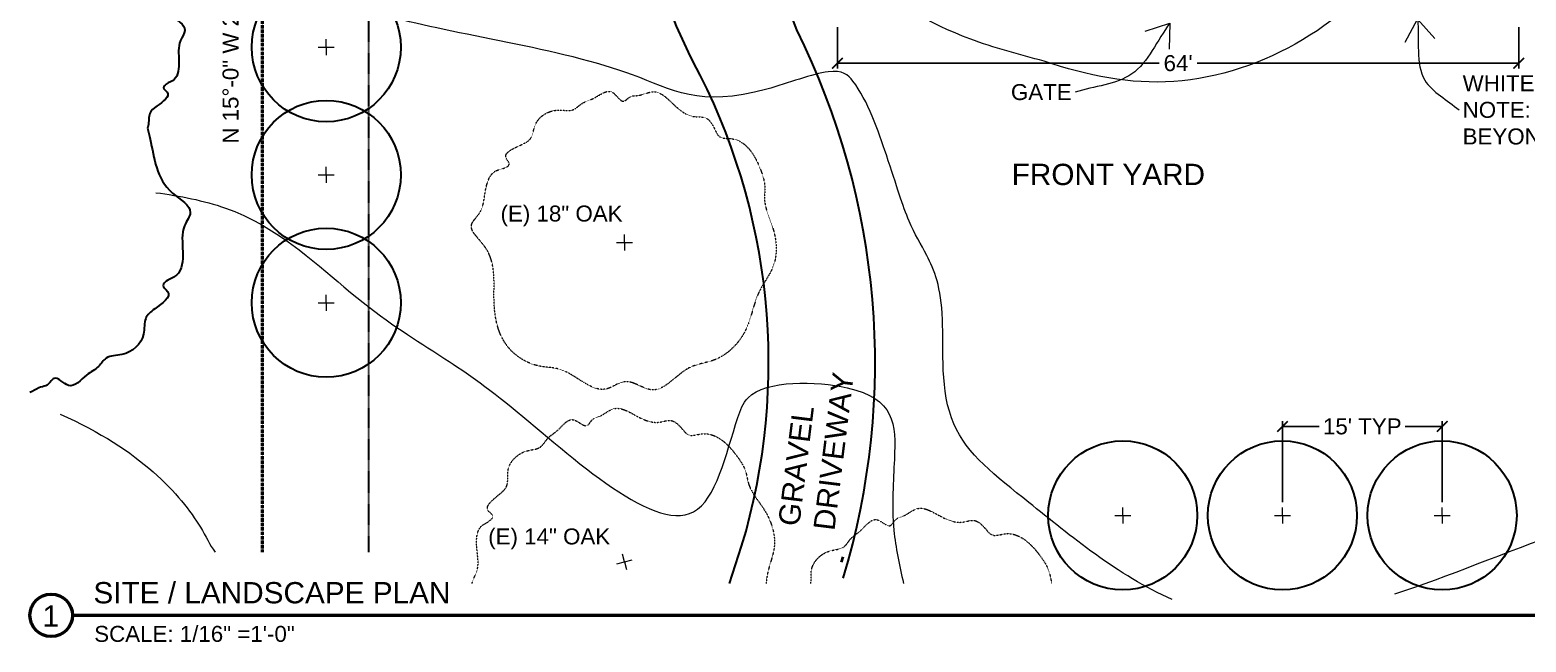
# Model space of a CAD drawing. Header units: inches. Extents: x -54 to 15382, y 469 to 41738.
# Drawn here: x 6720 to 8406, y 10412 to 11102 of the extents above; entities that cross this region are included whole.
import ezdxf

# ---------------------------------------------------------------- set-up
doc = ezdxf.new("R2010")
doc.units = ezdxf.units.IN
doc.header["$MEASUREMENT"] = 0
for name, pattern in [('DASHED2', [0.375, 0.25, -0.125]), ('HIDDEN2', [0.1875, 0.125, -0.0625]), ('PHANTOM2', [1.25, 0.625, -0.125, 0.125, -0.125, 0.125, -0.125])]:
    doc.linetypes.add(name, pattern=pattern)
doc.layers.get('0').update_dxf_attribs({"lineweight": 9})
for name, color, linetype, lineweight in [('1', 7, 'Continuous', 9), ('3', 7, 'Continuous', 30), ('4', 7, 'Continuous', 40), ('5', 7, 'Continuous', 50), ('A-DIMSx', 7, 'Continuous', 9), ('A-TEXT', 7, 'Continuous', 18), ('A-TEXTx', 7, 'Continuous', 18), ('L-PLNT', 7, 'Continuous', 18), ('TB-11x17', 7, 'Continuous', 50)]:
    doc.layers.add(name, color=color, linetype=linetype, lineweight=lineweight)
doc.styles.get("Standard").update_dxf_attribs({"font": 'arial.ttf'})
doc.dimstyles.get("Standard").update_dxf_attribs({"dimtxt": 3, "dimasz": 2, "dimexe": 0.03125, "dimexo": 0.0625, "dimgap": 0.03125, "dimtad": 0, "dimtoh": 1, "dimdec": 4, "dimlfac": 0.99985, "dimzin": 0, "dimdsep": 46, "dimlunit": 4, "dimtxsty": 'Standard', "dimblk": 'ARCHTICK', "dimblk1": 'ARCHTICK', "dimblk2": 'ARCHTICK', "dimcen": 0.09, "dimclrt": 256, "dimadec": 0, "dimazin": 0, "dimtfac": 1, "dimtdec": 4, "dimtofl": 0, "dimtmove": 0, "dimatfit": 3, "dimfxl": 1, "dimtolj": 1, "dimtzin": 0, "dimarcsym": 0})

# ---------------------------------------------------------------- blocks, each defined once
blk = doc.blocks.new('_ArchTick')
at = {"color": 0, "linetype": 'ByBlock', "lineweight": 0, "const_width": 0.15}
blk.add_lwpolyline([(-0.5, -0.5), (0.5, 0.5)], dxfattribs=at)
blk = doc.blocks.new('*D356')
at = {"layer": 'A-DIMSx', "color": 0, "lineweight": -2, "ltscale": 0.1}
for p, q in [((8131.7, 10570.1), (8131.7, 10661.4)), ((8311.7, 10570.1), (8311.7, 10661.4)), ((8131.7, 10655.4), (8173.2, 10655.4)), ((8311.7, 10655.4), (8270.1, 10655.4))]:
    blk.add_line(p, q, dxfattribs=at)
at = {"layer": 'A-DIMSx', "color": 0, "lineweight": -2, "xscale": 12, "yscale": 12, "zscale": 12, "rotation": 180}
blk.add_blockref('_ArchTick', (8131.7, 10655.4), dxfattribs=at)
at = {"layer": 'A-DIMSx', "color": 0, "lineweight": -2, "xscale": 12, "yscale": 12, "zscale": 12}
blk.add_blockref('_ArchTick', (8311.7, 10655.4), dxfattribs=at)
at = {"layer": 'A-DIMSx', "ltscale": 0.25, "insert": (8221.7, 10655.4), "char_height": 18, "attachment_point": 5}
blk.add_mtext("\\A1;15' TYP", dxfattribs=at)
blk = doc.blocks.new('*D536')
at = {"layer": 'A-DIMSx', "color": 0, "lineweight": -2, "ltscale": 0.1}
for p, q in [((7630.1, 11105.5), (7630.1, 11058.9)), ((8398.1, 11105.5), (8398.1, 11058.9)), ((7630.1, 11064.9), (7992.8, 11064.9)), ((8398.1, 11064.9), (8035.4, 11064.9))]:
    blk.add_line(p, q, dxfattribs=at)
at = {"layer": 'A-DIMSx', "color": 0, "lineweight": -2, "xscale": 12, "yscale": 12, "zscale": 12, "rotation": 180}
blk.add_blockref('_ArchTick', (7630.1, 11064.9), dxfattribs=at)
at = {"layer": 'A-DIMSx', "color": 0, "lineweight": -2, "xscale": 12, "yscale": 12, "zscale": 12}
blk.add_blockref('_ArchTick', (8398.1, 11064.9), dxfattribs=at)
at = {"layer": 'A-DIMSx', "ltscale": 0.25, "insert": (8014.1, 11064.9), "char_height": 18, "attachment_point": 5}
blk.add_mtext("\\A1;64'", dxfattribs=at)

msp = doc.modelspace()

# ---------------------------------------------------------------- linework, layer by layer
at = {"layer": '1', "ltscale": 0.1}
for points, knots in [([(8268.1061487, 11834.8257621), (8316.0251554, 11807.3556856), (8261.2802534, 11621.9587091), (8304.0602416, 11371.2612519), (8280.1081556, 11155.0319642), (8059.5742274, 11020.5661668), (7911.7283605, 11050.8990087), (7863.2102472, 11067.1720624)], [1130.5944249405, 1130.5944249405, 1130.5944249405, 1130.5944249405, 1411.3726440523, 1665.7092729773, 1869.4430925384, 2180.0826256216, 2331.3916037694, 2331.3916037694, 2331.3916037694, 2331.3916037694]), ([(8510.0882437, 11767.144225), (8577.5879677, 11495.3524799), (8673.5707002, 11328.5083212), (8786.239765, 11272.8057796), (8848.0868297, 10999.5290023), (8830.2531285, 10645.2735197), (8524.6390097, 10573.0672536), (8317.837127, 10485.9807662), (8258.0954937, 10466.1978865)], [0, 0, 0, 0, 178.4559228614, 577.4070931827, 680.104435429, 773.5667602222, 1079.7849429558, 1216.8335995544, 1216.8335995544, 1216.8335995544, 1216.8335995544]), ([(7863.2102472, 11067.1720624), (7834.9201496, 11074.6242483), (7759.8642036, 11094.3955078), (7637.6060181, 11165.3880567), (7548.1268701, 11292.9343054), (7551.2276196, 11388.2481436), (7552.276866, 11420.5008975)], [0, 0, 0, 0, 87.5177455871, 232.1917472022, 419.0820106604, 514.667516749, 514.667516749, 514.667516749, 514.667516749]), ([(8007.3630966, 10460.318525), (7946.0067882, 10487.2549387), (7847.5818768, 10570.2371497), (7741.6148092, 10649.8553976), (7754.359392, 10795.2281354), (7733.1251281, 10846.9808416), (7709.22409, 10884.6526212), (7692.3125237, 10942.2809496), (7660.2557633, 11034.6932967), (7629.7594108, 11063.3838559), (7484.2571813, 11007.9100979), (7386.0716796, 11073.4554676), (7099.4106929, 11109.4172444), (7044.3954936, 11160.6060218), (7021.3912557, 11209.8112011), (6953.9429435, 11274.3176144), (6855.2239038, 11248.7446938), (6746.6871395, 11233.6305573)], [1431.8440926005, 1431.8440926005, 1431.8440926005, 1431.8440926005, 1611.4409095944, 1758.5991933873, 1915.3805259183, 2087.4741437633, 2223.0037141139, 2377.6093508398, 2494.1233598463, 2533.0005215449, 2573.3106299006, 2701.7030756243, 2936.7314551156, 3118.6707792735, 3222.7621166876, 3315.3121675507, 3329.555416669, 3329.555416669, 3329.555416669, 3329.555416669]), ([(6862.0032097, 10918.9718508), (6888.8331439, 10915.2512222), (6978.0759554, 10899.0321317), (7089.1985869, 10795.019833), (7166.8595857, 10745.0871098), (7272.6627671, 10677.4794065), (7474.8723407, 10481.4608611), (7505.8614961, 10632.8835051), (7533.2743208, 10708.6625736), (7693.6638086, 10704.8187078), (7697.0894852, 10643.3340153), (7689.5874777, 10548.8211169), (7699.7401598, 10498.936773), (7704.651368, 10478.5008975)], [663.208720299, 663.208720299, 663.208720299, 663.208720299, 714.1227987029, 830.745922827, 967.0850240029, 1075.3140430652, 1290.5531867219, 1408.3474510931, 1431.0356489457, 1508.8252563968, 1628.4025584283, 1696.1301964831, 1741.4376083133, 1741.4376083133, 1741.4376083133, 1741.4376083133]), ([(6754.1277284, 10669.178595), (6844.7613832, 10629.4014096), (6902.9638489, 10563.5131605), (6922.7278078, 10522.3026459), (6928.6456434, 10513.6491419)], [448.2312351378, 448.2312351378, 448.2312351378, 448.2312351378, 569.6227502066, 604.1873577215, 604.1873577215, 604.1873577215, 604.1873577215])]:
    msp.add_open_spline(points, degree=3, knots=knots, dxfattribs=at)
at = {"layer": '3', "ltscale": 0.25}
msp.add_line((7508.3695311, 10478.5008975), (7522.1817593, 10520.410989), dxfattribs=at)
at = {"layer": '3', "linetype": 'DASHED2', "ltscale": 0.5}
msp.add_lwpolyline([(7102.0032097, 10513.6491419), (7102.0032097, 12146.5008975)], dxfattribs=at)
at = {"layer": '3', "ltscale": 0.25}
for centre in [(7054.0032097, 11082.9357548), (7054.0032097, 10938.9357548), (7054.0032097, 10794.9357548), (7951.6612344, 10555.1024065), (8131.6612344, 10555.1024065), (8311.6612344, 10555.1024065)]:
    msp.add_circle(centre, 84, dxfattribs=at)
for radius, start, end in [(840, 343.1829684127, 26.5182115073), (720, 343.2970338076, 28.1829684127)]:
    msp.add_arc((6832.5602751, 10727.3462652), radius, start, end, dxfattribs=at)
for points, knots in [([(7584.1859684, 11102.3913519), (7564.9207132, 11155.1148674), (7533.9034733, 11240.0002171), (7514.2027728, 11332.6924769), (7510.0534657, 11377.2203338)], [0, 0, 0, 0, 169.7563721545, 273.3093363629, 273.3093363629, 273.3093363629, 273.3093363629]), ([(7467.1998703, 11067.3941797), (7467.1922018, 11067.519472), (7454.0087347, 11093.4159107), (7442.8977851, 11119.5974326), (7433.6164738, 11145.9261782)], [0, 0, 0, 0, 0.376580335, 84.7911850412, 84.7911850412, 84.7911850412, 84.7911850412])]:
    msp.add_open_spline(points, degree=3, knots=knots, dxfattribs=at)
at = {"layer": '3', "ltscale": 0.1}
for points, knots in [([(6778.5575125, 11223.0073326), (6779.8382034, 11222.7443786), (6788.1384557, 11221.4178866), (6808.5792094, 11226.0847174), (6837.7477467, 11214.5582053), (6853.2770019, 11189.7129112), (6862.1982301, 11157.8630804), (6864.7690388, 11124.2257724), (6900.0395602, 11105.8705645), (6885.7751856, 11086.9721128), (6889.0263373, 11068.9303877), (6886.9859017, 11046.4418843), (6875.1684655, 11043.1166323), (6868.5658737, 11036.8116611), (6881.3643825, 11029.0983513), (6864.1486796, 11017.8450676), (6852.9184406, 11008.6904028), (6854.4758492, 10998.018541), (6852.846895, 10992.4746718), (6852.5272914, 10991.6109562)], [517.3468288921, 517.3468288921, 517.3468288921, 517.3468288921, 521.0958514076, 541.7456543028, 579.9029731787, 604.8506102506, 627.2996958093, 679.0985903476, 702.467509608, 715.0399427907, 738.2083914182, 759.6056364408, 770.2485728412, 774.8733301048, 781.5238052184, 800.6695682523, 812.4325628995, 826.5432080288, 829.2265009952, 829.2265009952, 829.2265009952, 829.2265009952]), ([(6852.5272914, 10991.6109562), (6853.6818308, 10987.5974651), (6859.8883854, 10962.102288), (6862.7369435, 10924.8308148), (6907.6144396, 10901.4760205), (6889.4647387, 10877.4300139), (6893.6014382, 10854.4740888), (6891.0052292, 10825.8601732), (6875.9689632, 10821.6291901), (6867.5679592, 10813.6068726), (6883.8525223, 10803.7926136), (6861.9476111, 10789.4741636), (6847.6584828, 10777.8259538), (6851.2859196, 10752.969597), (6829.648866, 10734.2865584), (6806.1608912, 10735.8406436), (6797.1371121, 10720.827143), (6781.8005331, 10713.9937909), (6765.8444196, 10692.9510859), (6747.4302878, 10716.9387442), (6741.7882714, 10702.4147132), (6737.6540742, 10701.1199706), (6737.5402447, 10701.0843217)], [785.6420099054, 785.6420099054, 785.6420099054, 785.6420099054, 798.1634097844, 864.0712725873, 893.8054114758, 909.802320458, 939.2813845791, 966.5068051577, 980.0486615689, 985.9331089099, 994.3950385565, 1018.7557191182, 1033.7227149252, 1051.6768135895, 1085.2690720541, 1103.2940797582, 1116.0721253617, 1132.6917567519, 1156.152593626, 1174.2659504202, 1186.8981879482, 1187.2558468004, 1187.2558468004, 1187.2558468004, 1187.2558468004]), ([(6737.8803852, 10701.1948854), (6735.2803745, 10700.5264084), (6729.1081296, 10698.9394903), (6723.3265519, 10695.2517269), (6720.0000785, 10693.5256785)], [0, 0, 0, 0, 8.0882499854, 19.2009442624, 19.2009442624, 19.2009442624, 19.2009442624])]:
    msp.add_open_spline(points, degree=3, knots=knots, dxfattribs=at)
at = {"layer": '4', "ltscale": 0.25}
msp.add_line((7634.7184831, 10502.5008975), (7636.6364473, 10508.3205275), dxfattribs=at)
at = {"layer": '5', "ltscale": 0.1}
msp.add_line((6768.0000785, 10442.5008975), (9374.2401397, 10442.5008975), dxfattribs=at)
at = {"layer": '5', "linetype": 'PHANTOM2', "ltscale": 0.5, "flags": 128}
msp.add_lwpolyline([(6982.0032097, 10513.6491419), (6982.0032097, 12320.5008975)], dxfattribs=at)
at = {"layer": '5', "ltscale": 0.1}
msp.add_circle((6744.0000785, 10442.5008975), 24, dxfattribs=at)
at = {"layer": 'L-PLNT', "ltscale": 0.1}
for p, q in [((7045.0032097, 11082.9357548), (7063.0032097, 11082.9357548)), ((7054.0032097, 11082.9357548), (7054.0032097, 11091.9357548)), ((7054.0032097, 11082.9357548), (7054.0032097, 11073.9357548)), ((7054.0032097, 10938.9357548), (7054.0032097, 10947.9357548)), ((7045.0032097, 10938.9357548), (7063.0032097, 10938.9357548)), ((7054.0032097, 10938.9357548), (7054.0032097, 10929.9357548)), ((7381.0555998, 10862.9144784), (7399.0555998, 10862.9144784)), ((7390.0555998, 10862.9144784), (7390.0555998, 10871.9144784)), ((7390.0555998, 10862.9144784), (7390.0555998, 10853.9144784)), ((7045.0032097, 10794.9357548), (7063.0032097, 10794.9357548)), ((7054.0032097, 10794.9357548), (7054.0032097, 10803.9357548)), ((7054.0032097, 10794.9357548), (7054.0032097, 10785.9357548)), ((7951.6612344, 10555.1024065), (7951.6612344, 10564.1024065)), ((8131.6612344, 10555.1024065), (8131.6612344, 10564.1024065)), ((8311.6612344, 10555.1024065), (8311.6612344, 10564.1024065)), ((7942.6612344, 10555.1024065), (7960.6612344, 10555.1024065)), ((7951.6612344, 10555.1024065), (7951.6612344, 10546.1024065)), ((8122.6612344, 10555.1024065), (8140.6612344, 10555.1024065)), ((8131.6612344, 10555.1024065), (8131.6612344, 10546.1024065)), ((8302.6612344, 10555.1024065), (8320.6612344, 10555.1024065)), ((8311.6612344, 10555.1024065), (8311.6612344, 10546.1024065)), ((7390.0555998, 10502.8813557), (7387.7262284, 10511.5746882)), ((7381.3622673, 10500.5519843), (7398.7489322, 10505.2107271)), ((7390.0555998, 10502.8813557), (7392.3849712, 10494.1880233))]:
    msp.add_line(p, q, dxfattribs=at)
at = {"layer": 'L-PLNT', "linetype": 'HIDDEN2', "ltscale": 0.005}
for points, knots in [([(7399.1986352, 11028.0170345), (7401.6481303, 11028.1402955), (7409.8181422, 11028.5514184), (7427.3096068, 11037.6061419), (7446.062502, 11016.544812), (7463.8762603, 11003.1202784), (7484.1484396, 11005.4007066), (7490.9747007, 10992.5372943), (7496.9263003, 10979.2647457), (7525.518088, 10982.6532407), (7542.0907146, 10952.2021559), (7549.3074239, 10926.7837426), (7546.1944118, 10904.349186), (7561.0181318, 10877.2663909), (7563.3436024, 10837.5373004), (7536.4850742, 10804.803419), (7531.60806, 10761.2337118), (7498.1582196, 10728.0828053), (7455.4065303, 10724.7803202), (7427.392049, 10683.2670024), (7393.2614824, 10713.0992478), (7359.6534606, 10685.3531173), (7329.0819753, 10722.5482912), (7286.8841201, 10721.5739192), (7256.3428425, 10741.4838533), (7244.4326351, 10773.391875), (7241.6771957, 10811.7412435), (7246.5701189, 10850.6499251), (7210.6667569, 10879.7561059), (7231.3070864, 10897.9637762), (7231.7990486, 10919.2681752), (7239.351732, 10944.4068641), (7253.5842546, 10945.4464915), (7262.570178, 10951.0923373), (7249.7868185, 10962.8531004), (7272.0109815, 10971.6671603), (7286.9301026, 10979.4826798), (7288.225194, 11002.395148), (7311.0071506, 11015.1650185), (7331.7479002, 11009.4818541), (7342.5688161, 11021.2718984), (7357.5456993, 11024.5861006), (7375.6736817, 11040.5062765), (7387.7733101, 11015.6693673), (7395.477674, 11027.6392381), (7399.414902, 11028.042738), (7399.5233081, 11028.0538478)], [0, 0, 0, 0, 7.389337939, 24.6462959619, 52.3336691463, 78.8576714233, 90.5396736919, 107.5852217564, 117.1314534926, 131.0143618161, 180.8897264884, 199.7850248523, 211.455763629, 247.0645364511, 289.2090157661, 321.3763764552, 368.8655445351, 417.0527280981, 446.6892199703, 495.616345271, 527.4055185742, 548.1632946962, 605.738693292, 629.7426929183, 674.097996099, 703.0979373572, 729.193481421, 789.4061939322, 816.5709824797, 831.1855859678, 858.1173409593, 882.9901915203, 895.3618854622, 900.7378530776, 908.4685807242, 930.7242357077, 944.3979216285, 960.8005924981, 991.4901174729, 1007.9575700763, 1019.6314547034, 1034.8149706662, 1056.2485381631, 1072.7967055423, 1084.3373814844, 1084.6641347537, 1084.6641347537, 1084.6641347537, 1084.6641347537]), ([(7356.155408, 10664.7245703), (7358.4895362, 10665.4776073), (7366.2747552, 10667.9892762), (7380.8266777, 10681.2625917), (7404.3916569, 10665.7725156), (7425.072951, 10657.4159518), (7444.0641543, 10664.8655024), (7453.9871123, 10654.2071666), (7463.1711044, 10642.9272564), (7489.9116435, 10653.6003905), (7513.8008923, 10628.4762126), (7527.3504676, 10605.7917326), (7530.1500193, 10583.3159082), (7551.4781765, 10560.992598), (7564.0070539, 10523.2191195), (7551.7885757, 10496.2451931), (7550.1448161, 10482.0960297), (7549.8844182, 10478.5008975)], [0, 0, 0, 0, 7.389337939, 24.6462959619, 52.3336691463, 78.8576714233, 90.5396736919, 107.5852217564, 117.1314534926, 131.0143618161, 180.8897264884, 199.7850248523, 211.455763629, 247.0645364511, 289.2090157661, 321.3763764552, 332.2460614732, 332.2460614732, 332.2460614732, 332.2460614732]), ([(7218.4893464, 10478.5008975), (7218.8631022, 10482.4328488), (7227.5711821, 10495.9521051), (7222.6060998, 10516.3550374), (7223.3950604, 10542.5919245), (7236.8735461, 10547.2797755), (7244.0920292, 10555.0589718), (7228.7003426, 10563.1104197), (7247.8859891, 10577.3761845), (7260.2739482, 10588.7867493), (7255.5947272, 10611.2536883), (7274.2953218, 10629.4848403), (7295.8002587, 10629.3634261), (7303.2009728, 10643.5523934), (7316.8097524, 10650.6299696), (7330.1995941, 10670.6995458), (7348.3152028, 10649.840548), (7352.6590163, 10663.3965914), (7356.357653, 10664.805372), (7356.4594899, 10664.8441608)], [817.5425040533, 817.5425040533, 817.5425040533, 817.5425040533, 831.1855859678, 858.1173409593, 882.9901915203, 895.3618854622, 900.7378530775, 908.4685807242, 930.7242357077, 944.3979216285, 960.8005924981, 991.4901174729, 1007.9575700763, 1019.6314547034, 1034.8149706662, 1056.2485381631, 1072.7967055423, 1084.3373814844, 1084.6641347537, 1084.6641347537, 1084.6641347537, 1084.6641347537]), ([(7698.065644, 10552.041872), (7700.3997722, 10552.7949089), (7708.1849913, 10555.3065779), (7722.7369138, 10568.5798933), (7746.3018929, 10553.0898173), (7766.9831871, 10544.7332535), (7785.9743903, 10552.182804), (7795.8973484, 10541.5244683), (7805.0813404, 10530.2445581), (7831.8218795, 10540.9176921), (7855.7111283, 10515.7935143), (7869.2607036, 10493.1090343), (7870.5770786, 10482.5406951), (7871.7138351, 10478.6743335), (7871.7662207, 10478.5008975)], [0, 0, 0, 0, 7.389337939, 24.6462959619, 52.3336691463, 78.8576714233, 90.5396736919, 107.5852217564, 117.1314534926, 131.0143618161, 180.8897264884, 199.7850248523, 211.455763629, 212.0057302363, 212.0057302363, 212.0057302363, 212.0057302363]), ([(7600.0841109, 10478.5008975), (7600.8195535, 10482.8459883), (7598.1796317, 10499.2287222), (7616.2055578, 10516.802142), (7637.7104947, 10516.6807278), (7645.1112089, 10530.8696951), (7658.7199885, 10537.9472713), (7672.1098301, 10558.0168475), (7690.2254388, 10537.1578497), (7694.5692523, 10550.7138931), (7698.2678891, 10552.1226737), (7698.3697259, 10552.1614625)], [946.6909871979, 946.6909871979, 946.6909871979, 946.6909871979, 960.8005924981, 991.4901174729, 1007.9575700763, 1019.6314547034, 1034.8149706662, 1056.2485381631, 1072.7967055423, 1084.3373814844, 1084.6641347537, 1084.6641347537, 1084.6641347537, 1084.6641347537])]:
    msp.add_open_spline(points, degree=3, knots=knots, dxfattribs=at)

# ---------------------------------------------------------------- texts
at = {"ltscale": 0.1, "char_height": 24}
for s, insert, width, attachment_point in [('{SITE / LANDSCAPE PLAN}', (6791.5535475, 10479.9855113), 409.320018481, 1), ('{1}', (6743.5735023, 10441.7181854), 44.602312358, 5)]:
    msp.add_mtext(s, dxfattribs=dict(at, insert=insert, width=width, attachment_point=attachment_point))
at = {"layer": 'A-TEXT', "ltscale": 0.25, "insert": (6946.208308, 11188.1039257), "char_height": 18, "width": 913.452249451, "attachment_point": 6, "rotation": 90}
msp.add_mtext('{N 15°-0" W^I249.59\' }', dxfattribs=at)
at = {"layer": 'A-TEXT', "ltscale": 0.25, "char_height": 18}
for s, insert, attachment_point in [('{WHITE PICKET FENCE\\PNOTE: MINIMIZE SOIL GRADING\\PBEYOND THIS BOUNDARY}', (8334.7874548, 11012.2072373), 4), ('{GATE}', (7894.1150955, 11032.2546987), 6)]:
    msp.add_mtext(s, dxfattribs=dict(at, insert=insert, attachment_point=attachment_point))
at = {"layer": 'A-TEXT', "ltscale": 0.25, "attachment_point": 4}
for s, insert, char_height, width in [('{FRONT YARD}', (7826.5144246, 10939.3767226), 24, 292.304719824), ('{(E) 18" OAK}', (7250.4473945, 10892.7454224), 18, 206.47203668), ('{(E) 14" OAK}', (7236.53896, 10528.7042182), 18, 164.010725194)]:
    msp.add_mtext(s, dxfattribs=dict(at, insert=insert, char_height=char_height, width=width))
at = {"layer": 'A-TEXT', "ltscale": 0.5, "insert": (7563.1680824, 10545.060672), "char_height": 24, "width": 292.304719824, "attachment_point": 1, "rotation": 82.9167140002}
msp.add_mtext('{GRAVEL DRIVEWAY}', dxfattribs=at)
at = {"layer": 'TB-11x17', "ltscale": 0.5, "insert": (6792.4736512, 10430.5882281), "char_height": 18, "width": 292.304719824, "attachment_point": 1}
msp.add_mtext('{SCALE: 1/16" =1\'-0"}', dxfattribs=at)

# ---------------------------------------------------------------- dimensions: what is measured, and where the dimension line sits
at = {"layer": 'A-DIMSx', "ltscale": 0.1}
dim = msp.add_linear_dim(base=(8398.1095553, 11064.8973136), p1=(7630.1095553, 11111.5008975), p2=(8398.1095553, 11111.5008975), dimstyle='Standard', override={"dimtxt": 18, "dimasz": 12, "dimexe": 6, "dimexo": 6, "dimgap": 6, "dimlfac": -47.9928}, dxfattribs=at)
dim.commit()
dim.dimension.update_dxf_attribs({"geometry": '*D536', "text_midpoint": (8014.1095553, 11064.8973136)})
dim = msp.add_linear_dim(base=(8311.6612344, 10655.3503254), p1=(8131.6612344, 10564.1024065), p2=(8311.6612344, 10564.1024065), text="15' TYP", dimstyle='Standard', override={"dimtxt": 18, "dimasz": 12, "dimexe": 6, "dimexo": 6, "dimgap": 6, "dimlfac": -47.9928}, dxfattribs=at)
dim.commit()
dim.dimension.update_dxf_attribs({"geometry": '*D356', "text_midpoint": (8221.6612344, 10655.3503254)})

# ---------------------------------------------------------------- leaders
at = {"layer": 'A-TEXTx', "path_type": 1, "annotation_type": 0, "has_hookline": 1}
for points, hookline_direction, text_width in [([(8283.8912971, 11114.5008975), (8292.1626729, 11045.7092078), (8330.7874548, 11012.2072373)], 0, 382.1132333), ([(8004.9000371, 11110.2183064), (7961.8532459, 11052.7509557), (7898.1150955, 11032.2546987)], 1, 65.7748977)]:
    msp.add_leader(points, dimstyle='Standard', override={"dimasz": 24, "dimgap": 4, "dimldrblk": 'Open90', "dimlwd": -1}, dxfattribs=dict(at, hookline_direction=hookline_direction, text_width=text_width))

doc.saveas('drawing.dxf')
